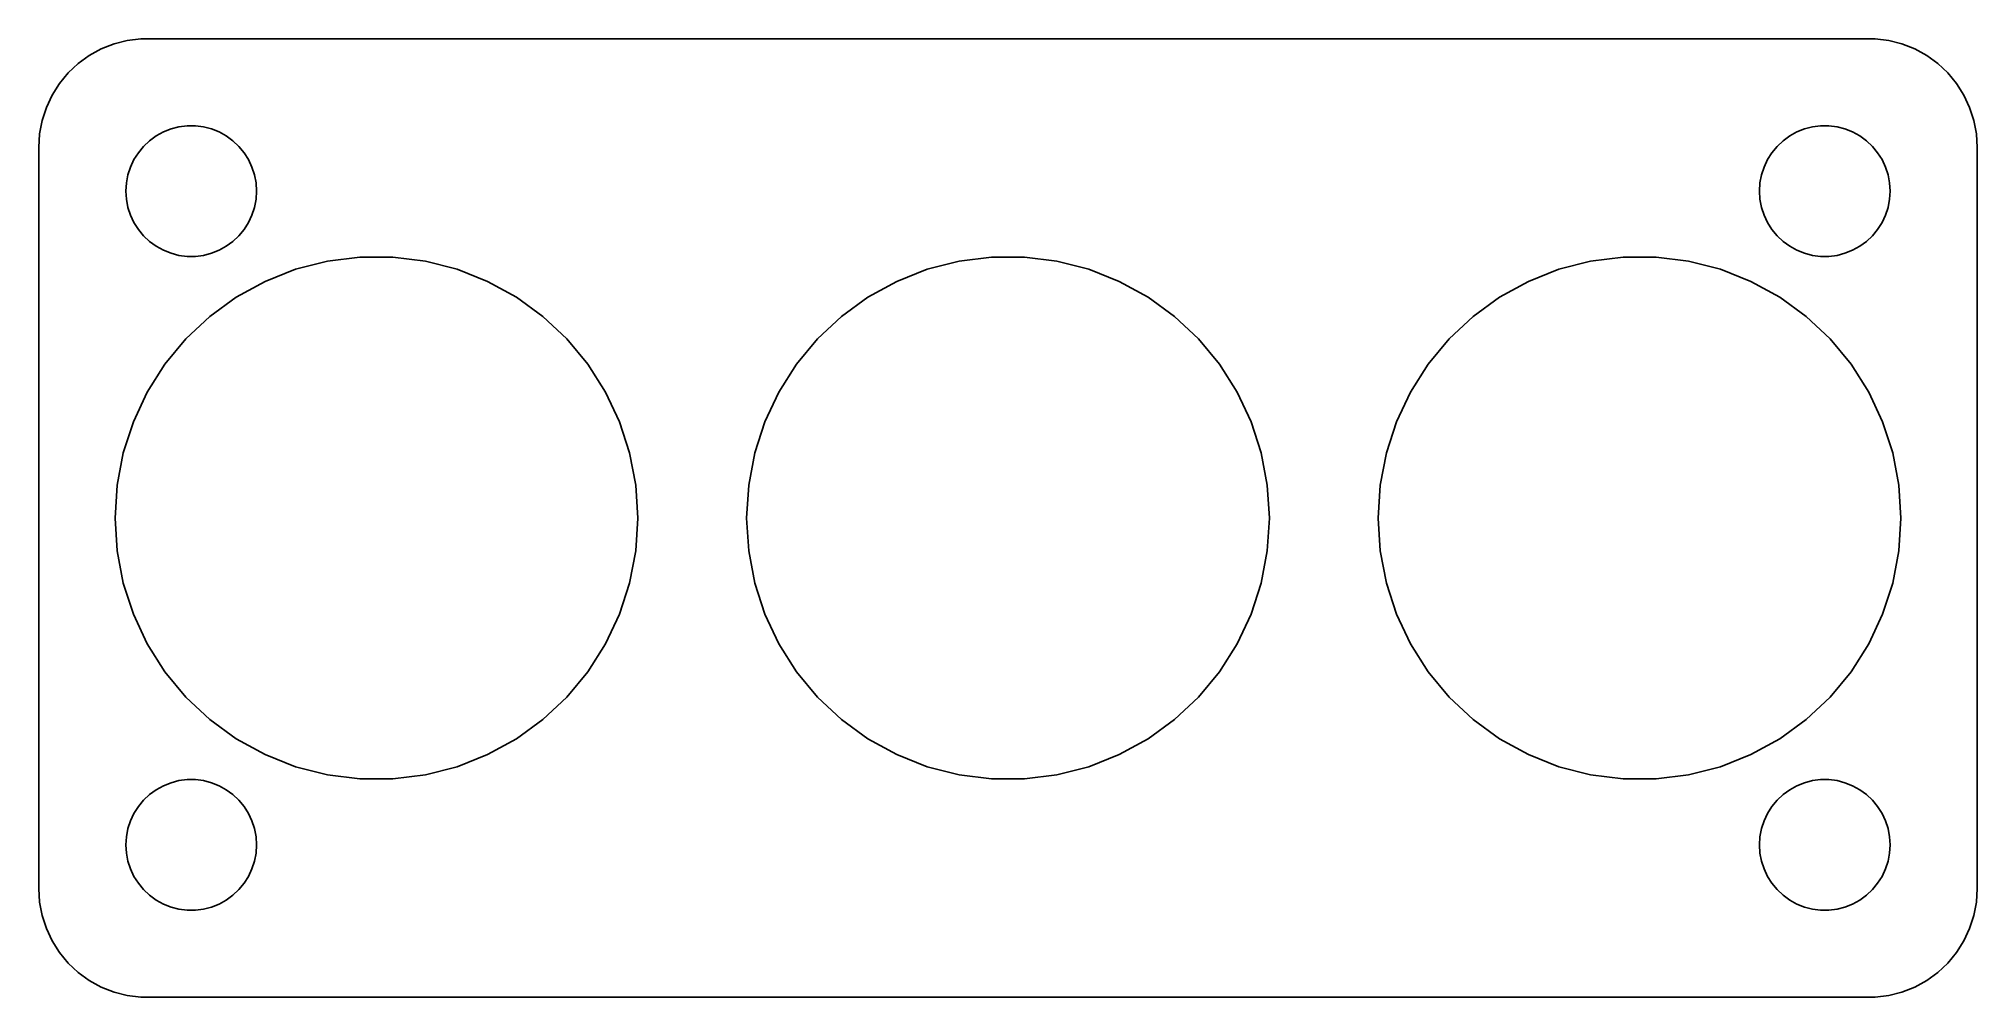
# Model space of a CAD drawing. Header units: metres. Extents: x -44.5 to 44.5, y -22 to 22.
import ezdxf

# ---------------------------------------------------------------- set-up
doc = ezdxf.new("R2010")
doc.units = ezdxf.units.M

msp = doc.modelspace()

# ---------------------------------------------------------------- linework, layer by layer
for p, q in [((-41.6289, 21.5241), (-42.1791, 21.2216)), ((-41.0451, 21.7553), (-41.6289, 21.5241)), ((-40.4369, 21.9114), (-41.0451, 21.7553)), ((-39.8139, 21.9901), (-40.4369, 21.9114)), ((39.8139, 21.9901), (-39.8139, 21.9901)), ((40.4369, 21.9114), (39.8139, 21.9901)), ((41.0451, 21.7553), (40.4369, 21.9114)), ((41.6289, 21.5241), (41.0451, 21.7553)), ((42.1791, 21.2216), (41.6289, 21.5241)), ((-42.6871, 20.8526), (-43.1448, 20.4227)), ((-42.1791, 21.2216), (-42.6871, 20.8526)), ((42.6871, 20.8526), (42.1791, 21.2216)), ((43.1448, 20.4227), (42.6871, 20.8526)), ((-43.5451, 19.9389), (-43.8815, 19.4088)), ((-43.1448, 20.4227), (-43.5451, 19.9389)), ((43.5451, 19.9389), (43.1448, 20.4227)), ((43.8815, 19.4088), (43.5451, 19.9389)), ((-44.1489, 18.8406), (-44.3429, 18.2434)), ((-43.8815, 19.4088), (-44.1489, 18.8406)), ((44.1489, 18.8406), (43.8815, 19.4088)), ((44.3429, 18.2434), (44.1489, 18.8406)), ((-44.3429, 18.2434), (-44.4606, 17.6267)), ((-38.7773, 17.7145), (-38.427, 17.8532)), ((-38.427, 17.8532), (-38.0621, 17.9469)), ((-38.0621, 17.9469), (-37.6884, 17.9941)), ((-37.6884, 17.9941), (-37.3116, 17.9941)), ((-37.3116, 17.9941), (-36.9379, 17.9469)), ((-36.9379, 17.9469), (-36.5729, 17.8532)), ((-36.5729, 17.8532), (-36.2227, 17.7145)), ((36.2227, 17.7145), (36.5729, 17.8532)), ((36.5729, 17.8532), (36.9379, 17.9469)), ((36.9379, 17.9469), (37.3116, 17.9941)), ((37.3116, 17.9941), (37.6884, 17.9941)), ((37.6884, 17.9941), (38.0621, 17.9469)), ((38.0621, 17.9469), (38.427, 17.8532)), ((38.427, 17.8532), (38.7773, 17.7145)), ((44.4606, 17.6267), (44.3429, 18.2434)), ((-44.4606, 17.6267), (-44.5, 17)), ((-44.5, 17), (-44.5, -17)), ((-39.927, 16.7634), (-39.6869, 17.0536)), ((-39.6869, 17.0536), (-39.4123, 17.3115)), ((-39.4123, 17.3115), (-39.1075, 17.533)), ((-39.1075, 17.533), (-38.7773, 17.7145)), ((-36.2227, 17.7145), (-35.8925, 17.533)), ((-35.8925, 17.533), (-35.5877, 17.3115)), ((-35.5877, 17.3115), (-35.3131, 17.0536)), ((-35.3131, 17.0536), (-35.0729, 16.7634)), ((35.0729, 16.7634), (35.3131, 17.0536)), ((35.3131, 17.0536), (35.5877, 17.3115)), ((35.5877, 17.3115), (35.8925, 17.533)), ((35.8925, 17.533), (36.2227, 17.7145)), ((38.7773, 17.7145), (39.1075, 17.533)), ((39.1075, 17.533), (39.4123, 17.3115)), ((39.4123, 17.3115), (39.6869, 17.0536)), ((39.6869, 17.0536), (39.927, 16.7634)), ((44.5, 17), (44.4606, 17.6267)), ((44.5, -17), (44.5, 17)), ((-40.4057, 15.7461), (-40.2893, 16.1044)), ((-40.2893, 16.1044), (-40.1289, 16.4453)), ((-40.1289, 16.4453), (-39.927, 16.7634)), ((-35.0729, 16.7634), (-34.8711, 16.4453)), ((-34.8711, 16.4453), (-34.7107, 16.1044)), ((-34.7107, 16.1044), (-34.5942, 15.7461)), ((34.5942, 15.7461), (34.7107, 16.1044)), ((34.7107, 16.1044), (34.8711, 16.4453)), ((34.8711, 16.4453), (35.0729, 16.7634)), ((39.927, 16.7634), (40.1289, 16.4453)), ((40.1289, 16.4453), (40.2893, 16.1044)), ((40.2893, 16.1044), (40.4057, 15.7461)), ((-40.5, 15), (-40.4763, 15.376)), ((-40.4763, 15.376), (-40.4057, 15.7461)), ((-34.5942, 15.7461), (-34.5237, 15.376)), ((-34.5237, 15.376), (-34.5, 15)), ((34.5, 15), (34.5237, 15.376)), ((34.5237, 15.376), (34.5942, 15.7461)), ((40.4057, 15.7461), (40.4763, 15.376)), ((40.4763, 15.376), (40.5, 15)), ((-40.4763, 14.624), (-40.5, 15)), ((-40.4057, 14.2539), (-40.4763, 14.624)), ((-40.2893, 13.8956), (-40.4057, 14.2539)), ((-34.5942, 14.2539), (-34.7107, 13.8956)), ((-34.5237, 14.624), (-34.5942, 14.2539)), ((-34.5, 15), (-34.5237, 14.624)), ((34.5237, 14.624), (34.5, 15)), ((34.5942, 14.2539), (34.5237, 14.624)), ((34.7107, 13.8956), (34.5942, 14.2539)), ((40.4057, 14.2539), (40.2893, 13.8956)), ((40.4763, 14.624), (40.4057, 14.2539)), ((40.5, 15), (40.4763, 14.624)), ((-40.1289, 13.5547), (-40.2893, 13.8956)), ((-39.927, 13.2366), (-40.1289, 13.5547)), ((-34.8711, 13.5547), (-35.0729, 13.2366)), ((-34.7107, 13.8956), (-34.8711, 13.5547)), ((34.8711, 13.5547), (34.7107, 13.8956)), ((35.0729, 13.2366), (34.8711, 13.5547)), ((40.1289, 13.5547), (39.927, 13.2366)), ((40.2893, 13.8956), (40.1289, 13.5547)), ((-39.6869, 12.9464), (-39.927, 13.2366)), ((-39.4123, 12.6884), (-39.6869, 12.9464)), ((-39.1075, 12.467), (-39.4123, 12.6884)), ((-38.7773, 12.2855), (-39.1075, 12.467)), ((-35.8925, 12.467), (-36.2227, 12.2855)), ((-35.5877, 12.6884), (-35.8925, 12.467)), ((-35.3131, 12.9464), (-35.5877, 12.6884)), ((-35.0729, 13.2366), (-35.3131, 12.9464)), ((35.3131, 12.9464), (35.0729, 13.2366)), ((35.5877, 12.6884), (35.3131, 12.9464)), ((35.8925, 12.467), (35.5877, 12.6884)), ((36.2227, 12.2855), (35.8925, 12.467)), ((39.1075, 12.467), (38.7773, 12.2855)), ((39.4123, 12.6884), (39.1075, 12.467)), ((39.6869, 12.9464), (39.4123, 12.6884)), ((39.927, 13.2366), (39.6869, 12.9464)), ((-38.427, 12.1468), (-38.7773, 12.2855)), ((-38.0621, 12.0531), (-38.427, 12.1468)), ((-37.6884, 12.0059), (-38.0621, 12.0531)), ((-37.3116, 12.0059), (-37.6884, 12.0059)), ((-36.9379, 12.0531), (-37.3116, 12.0059)), ((-36.5729, 12.1468), (-36.9379, 12.0531)), ((-36.2227, 12.2855), (-36.5729, 12.1468)), ((-32.7082, 11.4127), (-31.2486, 11.7874)), ((-31.2486, 11.7874), (-29.7535, 11.9763)), ((-29.7535, 11.9763), (-28.2465, 11.9763)), ((-28.2465, 11.9763), (-26.7514, 11.7874)), ((-26.7514, 11.7874), (-25.2918, 11.4127)), ((-3.70819, 11.4127), (-2.24857, 11.7874)), ((-2.24857, 11.7874), (-0.75348, 11.9763)), ((-0.75348, 11.9763), (0.75348, 11.9763)), ((0.75348, 11.9763), (2.24857, 11.7874)), ((2.24857, 11.7874), (3.70819, 11.4127)), ((25.2918, 11.4127), (26.7514, 11.7874)), ((26.7514, 11.7874), (28.2465, 11.9763)), ((28.2465, 11.9763), (29.7535, 11.9763)), ((29.7535, 11.9763), (31.2486, 11.7874)), ((31.2486, 11.7874), (32.7082, 11.4127)), ((36.5729, 12.1468), (36.2227, 12.2855)), ((36.9379, 12.0531), (36.5729, 12.1468)), ((37.3116, 12.0059), (36.9379, 12.0531)), ((37.6884, 12.0059), (37.3116, 12.0059)), ((38.0621, 12.0531), (37.6884, 12.0059)), ((38.427, 12.1468), (38.0621, 12.0531)), ((38.7773, 12.2855), (38.427, 12.1468)), ((-35.4299, 10.1319), (-34.1093, 10.8579)), ((-34.1093, 10.8579), (-32.7082, 11.4127)), ((-25.2918, 11.4127), (-23.8906, 10.8579)), ((-23.8906, 10.8579), (-22.5701, 10.1319)), ((-6.42992, 10.1319), (-5.10934, 10.8579)), ((-5.10934, 10.8579), (-3.70819, 11.4127)), ((3.70819, 11.4127), (5.10934, 10.8579)), ((5.10934, 10.8579), (6.42992, 10.1319)), ((22.5701, 10.1319), (23.8906, 10.8579)), ((23.8906, 10.8579), (25.2918, 11.4127)), ((32.7082, 11.4127), (34.1093, 10.8579)), ((34.1093, 10.8579), (35.4299, 10.1319)), ((-36.6491, 9.24615), (-35.4299, 10.1319)), ((-22.5701, 10.1319), (-21.3509, 9.24615)), ((-7.64908, 9.24615), (-6.42992, 10.1319)), ((6.42992, 10.1319), (7.64908, 9.24615)), ((21.3509, 9.24615), (22.5701, 10.1319)), ((35.4299, 10.1319), (36.6491, 9.24615)), ((-37.7476, 8.21455), (-36.6491, 9.24615)), ((-21.3509, 9.24615), (-20.2524, 8.21455)), ((-8.74762, 8.21455), (-7.64908, 9.24615)), ((7.64908, 9.24615), (8.74762, 8.21455)), ((20.2524, 8.21455), (21.3509, 9.24615)), ((36.6491, 9.24615), (37.7476, 8.21455)), ((-38.7082, 7.05342), (-37.7476, 8.21455)), ((-20.2524, 8.21455), (-19.2918, 7.05342)), ((-9.70819, 7.05342), (-8.74762, 8.21455)), ((8.74762, 8.21455), (9.70819, 7.05342)), ((19.2918, 7.05342), (20.2524, 8.21455)), ((37.7476, 8.21455), (38.7082, 7.05342)), ((-39.5157, 5.78104), (-38.7082, 7.05342)), ((-19.2918, 7.05342), (-18.4843, 5.78104)), ((-10.5157, 5.78104), (-9.70819, 7.05342)), ((9.70819, 7.05342), (10.5157, 5.78104)), ((18.4843, 5.78104), (19.2918, 7.05342)), ((38.7082, 7.05342), (39.5157, 5.78104)), ((-40.1573, 4.41748), (-39.5157, 5.78104)), ((-18.4843, 5.78104), (-17.8427, 4.41748)), ((-11.1573, 4.41748), (-10.5157, 5.78104)), ((10.5157, 5.78104), (11.1573, 4.41748)), ((17.8427, 4.41748), (18.4843, 5.78104)), ((39.5157, 5.78104), (40.1573, 4.41748)), ((-40.623, 2.98427), (-40.1573, 4.41748)), ((-17.8427, 4.41748), (-17.377, 2.98427)), ((-11.623, 2.98427), (-11.1573, 4.41748)), ((11.1573, 4.41748), (11.623, 2.98427)), ((17.377, 2.98427), (17.8427, 4.41748)), ((40.1573, 4.41748), (40.623, 2.98427)), ((-40.9054, 1.504), (-40.623, 2.98427)), ((-17.377, 2.98427), (-17.0946, 1.504)), ((-11.9054, 1.504), (-11.623, 2.98427)), ((11.623, 2.98427), (11.9054, 1.504)), ((17.0946, 1.504), (17.377, 2.98427)), ((40.623, 2.98427), (40.9054, 1.504)), ((-41, 0), (-40.9054, 1.504)), ((-17.0946, 1.504), (-17, 0)), ((-12, 0), (-11.9054, 1.504)), ((11.9054, 1.504), (12, 0)), ((17, 0), (17.0946, 1.504)), ((40.9054, 1.504), (41, 0)), ((-40.9054, -1.504), (-41, 0)), ((-17, 0), (-17.0946, -1.504)), ((-11.9054, -1.504), (-12, 0)), ((12, 0), (11.9054, -1.504)), ((17.0946, -1.504), (17, 0)), ((41, 0), (40.9054, -1.504)), ((-40.623, -2.98427), (-40.9054, -1.504)), ((-17.0946, -1.504), (-17.377, -2.98427)), ((-11.623, -2.98427), (-11.9054, -1.504)), ((11.9054, -1.504), (11.623, -2.98427)), ((17.377, -2.98427), (17.0946, -1.504)), ((40.9054, -1.504), (40.623, -2.98427)), ((-40.1573, -4.41748), (-40.623, -2.98427)), ((-17.377, -2.98427), (-17.8427, -4.41748)), ((-11.1573, -4.41748), (-11.623, -2.98427)), ((11.623, -2.98427), (11.1573, -4.41748)), ((17.8427, -4.41748), (17.377, -2.98427)), ((40.623, -2.98427), (40.1573, -4.41748)), ((-39.5157, -5.78104), (-40.1573, -4.41748)), ((-17.8427, -4.41748), (-18.4843, -5.78104)), ((-10.5157, -5.78104), (-11.1573, -4.41748)), ((11.1573, -4.41748), (10.5157, -5.78104)), ((18.4843, -5.78104), (17.8427, -4.41748)), ((40.1573, -4.41748), (39.5157, -5.78104)), ((-38.7082, -7.05342), (-39.5157, -5.78104)), ((-18.4843, -5.78104), (-19.2918, -7.05342)), ((-9.70819, -7.05342), (-10.5157, -5.78104)), ((10.5157, -5.78104), (9.70819, -7.05342)), ((19.2918, -7.05342), (18.4843, -5.78104)), ((39.5157, -5.78104), (38.7082, -7.05342)), ((-37.7476, -8.21455), (-38.7082, -7.05342)), ((-19.2918, -7.05342), (-20.2524, -8.21455)), ((-8.74762, -8.21455), (-9.70819, -7.05342)), ((9.70819, -7.05342), (8.74762, -8.21455)), ((20.2524, -8.21455), (19.2918, -7.05342)), ((38.7082, -7.05342), (37.7476, -8.21455)), ((-36.6491, -9.24615), (-37.7476, -8.21455)), ((-20.2524, -8.21455), (-21.3509, -9.24615)), ((-7.64908, -9.24615), (-8.74762, -8.21455)), ((8.74762, -8.21455), (7.64908, -9.24615)), ((21.3509, -9.24615), (20.2524, -8.21455)), ((37.7476, -8.21455), (36.6491, -9.24615)), ((-35.4299, -10.1319), (-36.6491, -9.24615)), ((-21.3509, -9.24615), (-22.5701, -10.1319)), ((-6.42992, -10.1319), (-7.64908, -9.24615)), ((7.64908, -9.24615), (6.42992, -10.1319)), ((22.5701, -10.1319), (21.3509, -9.24615)), ((36.6491, -9.24615), (35.4299, -10.1319)), ((-34.1093, -10.8579), (-35.4299, -10.1319)), ((-22.5701, -10.1319), (-23.8906, -10.8579)), ((-5.10934, -10.8579), (-6.42992, -10.1319)), ((6.42992, -10.1319), (5.10934, -10.8579)), ((23.8906, -10.8579), (22.5701, -10.1319)), ((35.4299, -10.1319), (34.1093, -10.8579)), ((-32.7082, -11.4127), (-34.1093, -10.8579)), ((-31.2486, -11.7874), (-32.7082, -11.4127)), ((-25.2918, -11.4127), (-26.7514, -11.7874)), ((-23.8906, -10.8579), (-25.2918, -11.4127)), ((-3.70819, -11.4127), (-5.10934, -10.8579)), ((-2.24857, -11.7874), (-3.70819, -11.4127)), ((3.70819, -11.4127), (2.24857, -11.7874)), ((5.10934, -10.8579), (3.70819, -11.4127)), ((25.2918, -11.4127), (23.8906, -10.8579)), ((26.7514, -11.7874), (25.2918, -11.4127)), ((32.7082, -11.4127), (31.2486, -11.7874)), ((34.1093, -10.8579), (32.7082, -11.4127)), ((-39.1075, -12.467), (-38.7773, -12.2855)), ((-38.7773, -12.2855), (-38.427, -12.1468)), ((-38.427, -12.1468), (-38.0621, -12.0531)), ((-38.0621, -12.0531), (-37.6884, -12.0059)), ((-37.6884, -12.0059), (-37.3116, -12.0059)), ((-37.3116, -12.0059), (-36.9379, -12.0531)), ((-36.9379, -12.0531), (-36.5729, -12.1468)), ((-36.5729, -12.1468), (-36.2227, -12.2855)), ((-36.2227, -12.2855), (-35.8925, -12.467)), ((-29.7535, -11.9763), (-31.2486, -11.7874)), ((-28.2465, -11.9763), (-29.7535, -11.9763)), ((-26.7514, -11.7874), (-28.2465, -11.9763)), ((-0.75348, -11.9763), (-2.24857, -11.7874)), ((0.75348, -11.9763), (-0.75348, -11.9763)), ((2.24857, -11.7874), (0.75348, -11.9763)), ((28.2465, -11.9763), (26.7514, -11.7874)), ((29.7535, -11.9763), (28.2465, -11.9763)), ((31.2486, -11.7874), (29.7535, -11.9763)), ((35.8925, -12.467), (36.2227, -12.2855)), ((36.2227, -12.2855), (36.5729, -12.1468)), ((36.5729, -12.1468), (36.9379, -12.0531)), ((36.9379, -12.0531), (37.3116, -12.0059)), ((37.3116, -12.0059), (37.6884, -12.0059)), ((37.6884, -12.0059), (38.0621, -12.0531)), ((38.0621, -12.0531), (38.427, -12.1468)), ((38.427, -12.1468), (38.7773, -12.2855)), ((38.7773, -12.2855), (39.1075, -12.467)), ((-40.1289, -13.5547), (-39.927, -13.2366)), ((-39.927, -13.2366), (-39.6869, -12.9464)), ((-39.6869, -12.9464), (-39.4123, -12.6884)), ((-39.4123, -12.6884), (-39.1075, -12.467)), ((-35.8925, -12.467), (-35.5877, -12.6884)), ((-35.5877, -12.6884), (-35.3131, -12.9464)), ((-35.3131, -12.9464), (-35.0729, -13.2366)), ((-35.0729, -13.2366), (-34.8711, -13.5547)), ((34.8711, -13.5547), (35.0729, -13.2366)), ((35.0729, -13.2366), (35.3131, -12.9464)), ((35.3131, -12.9464), (35.5877, -12.6884)), ((35.5877, -12.6884), (35.8925, -12.467)), ((39.1075, -12.467), (39.4123, -12.6884)), ((39.4123, -12.6884), (39.6869, -12.9464)), ((39.6869, -12.9464), (39.927, -13.2366)), ((39.927, -13.2366), (40.1289, -13.5547)), ((-40.4057, -14.2539), (-40.2893, -13.8956)), ((-40.2893, -13.8956), (-40.1289, -13.5547)), ((-34.8711, -13.5547), (-34.7107, -13.8956)), ((-34.7107, -13.8956), (-34.5942, -14.2539)), ((34.5942, -14.2539), (34.7107, -13.8956)), ((34.7107, -13.8956), (34.8711, -13.5547)), ((40.1289, -13.5547), (40.2893, -13.8956)), ((40.2893, -13.8956), (40.4057, -14.2539)), ((-40.5, -15), (-40.4763, -14.624)), ((-40.4763, -15.376), (-40.5, -15)), ((-40.4763, -14.624), (-40.4057, -14.2539)), ((-34.5942, -14.2539), (-34.5237, -14.624)), ((-34.5237, -14.624), (-34.5, -15)), ((-34.5, -15), (-34.5237, -15.376)), ((34.5, -15), (34.5237, -14.624)), ((34.5237, -15.376), (34.5, -15)), ((34.5237, -14.624), (34.5942, -14.2539)), ((40.4057, -14.2539), (40.4763, -14.624)), ((40.4763, -14.624), (40.5, -15)), ((40.5, -15), (40.4763, -15.376)), ((-40.4057, -15.7461), (-40.4763, -15.376)), ((-40.2893, -16.1044), (-40.4057, -15.7461)), ((-34.5942, -15.7461), (-34.7107, -16.1044)), ((-34.5237, -15.376), (-34.5942, -15.7461)), ((34.5942, -15.7461), (34.5237, -15.376)), ((34.7107, -16.1044), (34.5942, -15.7461)), ((40.4057, -15.7461), (40.2893, -16.1044)), ((40.4763, -15.376), (40.4057, -15.7461)), ((-40.1289, -16.4453), (-40.2893, -16.1044)), ((-39.927, -16.7634), (-40.1289, -16.4453)), ((-39.6869, -17.0536), (-39.927, -16.7634)), ((-35.0729, -16.7634), (-35.3131, -17.0536)), ((-34.8711, -16.4453), (-35.0729, -16.7634)), ((-34.7107, -16.1044), (-34.8711, -16.4453)), ((34.8711, -16.4453), (34.7107, -16.1044)), ((35.0729, -16.7634), (34.8711, -16.4453)), ((35.3131, -17.0536), (35.0729, -16.7634)), ((39.927, -16.7634), (39.6869, -17.0536)), ((40.1289, -16.4453), (39.927, -16.7634)), ((40.2893, -16.1044), (40.1289, -16.4453)), ((-44.5, -17), (-44.4606, -17.6267)), ((-44.4606, -17.6267), (-44.3429, -18.2434)), ((-39.4123, -17.3115), (-39.6869, -17.0536)), ((-39.1075, -17.533), (-39.4123, -17.3115)), ((-38.7773, -17.7145), (-39.1075, -17.533)), ((-38.427, -17.8532), (-38.7773, -17.7145)), ((-36.2227, -17.7145), (-36.5729, -17.8532)), ((-35.8925, -17.533), (-36.2227, -17.7145)), ((-35.5877, -17.3115), (-35.8925, -17.533)), ((-35.3131, -17.0536), (-35.5877, -17.3115)), ((35.5877, -17.3115), (35.3131, -17.0536)), ((35.8925, -17.533), (35.5877, -17.3115)), ((36.2227, -17.7145), (35.8925, -17.533)), ((36.5729, -17.8532), (36.2227, -17.7145)), ((38.7773, -17.7145), (38.427, -17.8532)), ((39.1075, -17.533), (38.7773, -17.7145)), ((39.4123, -17.3115), (39.1075, -17.533)), ((39.6869, -17.0536), (39.4123, -17.3115)), ((44.3429, -18.2434), (44.4606, -17.6267)), ((44.4606, -17.6267), (44.5, -17)), ((-44.3429, -18.2434), (-44.1489, -18.8406)), ((-38.0621, -17.9469), (-38.427, -17.8532)), ((-37.6884, -17.9941), (-38.0621, -17.9469)), ((-37.3116, -17.9941), (-37.6884, -17.9941)), ((-36.9379, -17.9469), (-37.3116, -17.9941)), ((-36.5729, -17.8532), (-36.9379, -17.9469)), ((36.9379, -17.9469), (36.5729, -17.8532)), ((37.3116, -17.9941), (36.9379, -17.9469)), ((37.6884, -17.9941), (37.3116, -17.9941)), ((38.0621, -17.9469), (37.6884, -17.9941)), ((38.427, -17.8532), (38.0621, -17.9469)), ((44.1489, -18.8406), (44.3429, -18.2434)), ((-44.1489, -18.8406), (-43.8815, -19.4088)), ((-43.8815, -19.4088), (-43.5451, -19.9389)), ((43.5451, -19.9389), (43.8815, -19.4088)), ((43.8815, -19.4088), (44.1489, -18.8406)), ((-43.5451, -19.9389), (-43.1448, -20.4227)), ((-43.1448, -20.4227), (-42.6871, -20.8526)), ((42.6871, -20.8526), (43.1448, -20.4227)), ((43.1448, -20.4227), (43.5451, -19.9389)), ((-42.6871, -20.8526), (-42.1791, -21.2216)), ((-42.1791, -21.2216), (-41.6289, -21.5241)), ((41.6289, -21.5241), (42.1791, -21.2216)), ((42.1791, -21.2216), (42.6871, -20.8526)), ((-41.6289, -21.5241), (-41.0451, -21.7553)), ((-41.0451, -21.7553), (-40.4369, -21.9114)), ((-40.4369, -21.9114), (-39.8139, -21.9901)), ((-39.8139, -21.9901), (39.8139, -21.9901)), ((39.8139, -21.9901), (40.4369, -21.9114)), ((40.4369, -21.9114), (41.0451, -21.7553)), ((41.0451, -21.7553), (41.6289, -21.5241))]:
    msp.add_line(p, q)

doc.saveas('drawing.dxf')
